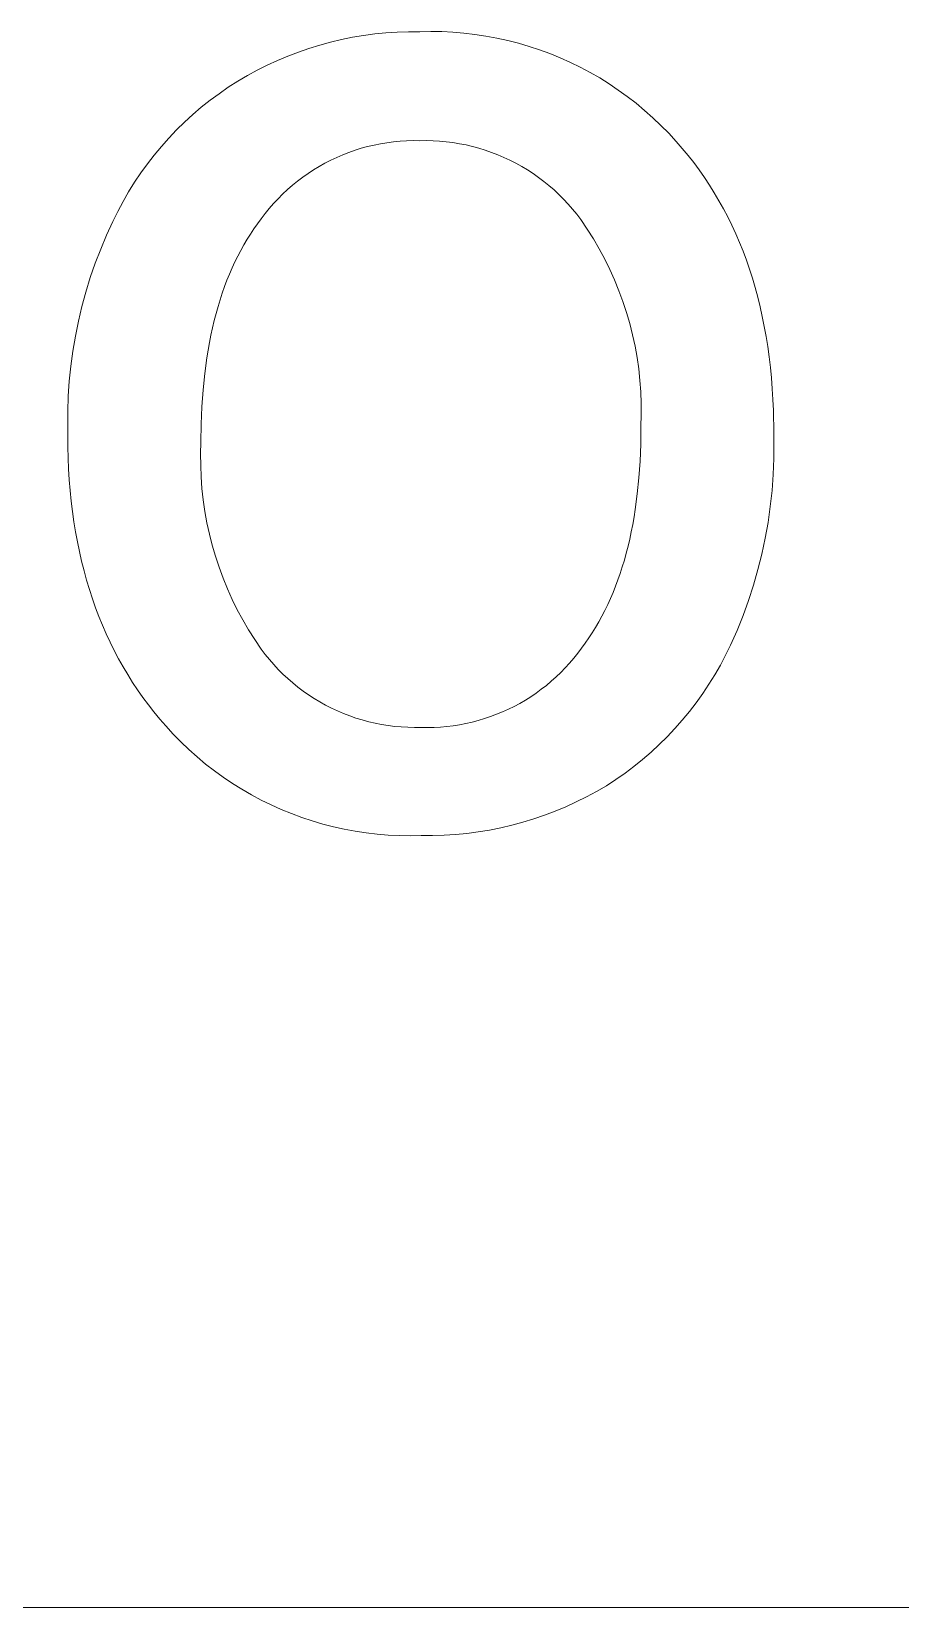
# Model space of a CAD drawing. Header units: millimetres. Extents: x -1421 to 3505, y -683 to 2759.
# Drawn here: x 2009.6 to 2048.4, y -407.4 to -337 of the extents above; entities that cross this region are included whole.
import ezdxf

# ---------------------------------------------------------------- set-up
doc = ezdxf.new("R2010")
doc.units = ezdxf.units.MM
doc.header["$MEASUREMENT"] = 0
doc.layers.add('Domyślny', color=7, linetype='Continuous', true_color=0x000000)

msp = doc.modelspace()

# ---------------------------------------------------------------- linework, layer by layer
at = {"layer": 'Domyślny', "color": 18, "lineweight": 15, "true_color": 0x000000}
for p, q in [((2022.467, -337.559), (2022.952, -337.427)), ((2022.952, -337.427), (2023.441, -337.312)), ((2023.441, -337.312), (2023.934, -337.212)), ((2023.934, -337.212), (2024.43, -337.129)), ((2024.43, -337.129), (2024.928, -337.063)), ((2024.928, -337.063), (2025.429, -337.014)), ((2025.429, -337.014), (2025.93, -336.981)), ((2025.93, -336.981), (2026.433, -336.965)), ((2026.433, -336.965), (2026.935, -336.965)), ((2026.935, -336.965), (2027.431, -336.956)), ((2027.431, -336.956), (2027.926, -336.962)), ((2027.926, -336.962), (2028.421, -336.986)), ((2028.421, -336.986), (2028.915, -337.027)), ((2028.915, -337.027), (2029.407, -337.084)), ((2029.407, -337.084), (2029.897, -337.158)), ((2029.897, -337.158), (2030.384, -337.248)), ((2030.384, -337.248), (2030.868, -337.355)), ((2030.868, -337.355), (2031.348, -337.479)), ((2031.348, -337.479), (2031.824, -337.618)), ((2020.579, -338.247), (2021.042, -338.051)), ((2021.042, -338.051), (2021.512, -337.872)), ((2021.512, -337.872), (2021.987, -337.708)), ((2021.987, -337.708), (2022.467, -337.559)), ((2031.824, -337.618), (2032.294, -337.774)), ((2032.294, -337.774), (2032.759, -337.945)), ((2032.759, -337.945), (2033.218, -338.132)), ((2033.218, -338.132), (2033.67, -338.335)), ((2019.232, -338.924), (2019.674, -338.684)), ((2019.674, -338.684), (2020.123, -338.458)), ((2020.123, -338.458), (2020.579, -338.247)), ((2033.67, -338.335), (2034.115, -338.553)), ((2034.115, -338.553), (2034.553, -338.786)), ((2034.553, -338.786), (2034.982, -339.033)), ((2017.966, -339.734), (2018.378, -339.45)), ((2018.378, -339.45), (2018.799, -339.18)), ((2018.799, -339.18), (2019.232, -338.924)), ((2034.982, -339.033), (2035.403, -339.295)), ((2035.403, -339.295), (2035.814, -339.571)), ((2035.814, -339.571), (2036.216, -339.861)), ((2017.173, -340.344), (2017.564, -340.032)), ((2017.564, -340.032), (2017.966, -339.734)), ((2036.216, -339.861), (2036.608, -340.164)), ((2036.608, -340.164), (2036.989, -340.481)), ((2016.066, -341.357), (2016.423, -341.007)), ((2016.423, -341.007), (2016.792, -340.669)), ((2016.792, -340.669), (2017.173, -340.344)), ((2036.989, -340.481), (2037.36, -340.81)), ((2037.36, -340.81), (2037.719, -341.151)), ((2015.72, -341.719), (2016.066, -341.357)), ((2037.719, -341.151), (2038.066, -341.505)), ((2038.066, -341.505), (2038.401, -341.87)), ((2015.068, -342.478), (2015.388, -342.093)), ((2015.388, -342.093), (2015.72, -341.719)), ((2023.769, -342.36), (2023.496, -342.467)), ((2024.046, -342.263), (2023.769, -342.36)), ((2024.326, -342.176), (2024.046, -342.263)), ((2024.609, -342.098), (2024.326, -342.176)), ((2024.895, -342.031), (2024.609, -342.098)), ((2025.183, -341.973), (2024.895, -342.031)), ((2025.472, -341.925), (2025.183, -341.973)), ((2025.763, -341.887), (2025.472, -341.925)), ((2026.055, -341.859), (2025.763, -341.887)), ((2026.348, -341.842), (2026.055, -341.859)), ((2026.642, -341.834), (2026.348, -341.842)), ((2026.935, -341.837), (2026.642, -341.834)), ((2027.233, -341.834), (2026.935, -341.837)), ((2027.531, -341.84), (2027.233, -341.834)), ((2027.828, -341.858), (2027.531, -341.84)), ((2028.125, -341.885), (2027.828, -341.858)), ((2028.42, -341.923), (2028.125, -341.885)), ((2028.714, -341.97), (2028.42, -341.923)), ((2029.007, -342.028), (2028.714, -341.97)), ((2029.296, -342.097), (2029.007, -342.028)), ((2029.584, -342.175), (2029.296, -342.097)), ((2029.868, -342.263), (2029.584, -342.175)), ((2030.15, -342.36), (2029.868, -342.263)), ((2030.428, -342.468), (2030.15, -342.36)), ((2038.401, -341.87), (2038.67, -342.179)), ((2038.67, -342.179), (2038.931, -342.495)), ((2014.469, -343.279), (2014.762, -342.874)), ((2014.762, -342.874), (2015.068, -342.478)), ((2022.443, -342.986), (2022.192, -343.138)), ((2022.699, -342.842), (2022.443, -342.986)), ((2022.96, -342.708), (2022.699, -342.842)), ((2023.226, -342.583), (2022.96, -342.708)), ((2023.496, -342.467), (2023.226, -342.583)), ((2030.702, -342.585), (2030.428, -342.468)), ((2030.971, -342.711), (2030.702, -342.585)), ((2031.237, -342.847), (2030.971, -342.711)), ((2031.497, -342.991), (2031.237, -342.847)), ((2031.752, -343.145), (2031.497, -342.991)), ((2038.931, -342.495), (2039.183, -342.816)), ((2039.183, -342.816), (2039.427, -343.145)), ((2013.926, -344.12), (2014.19, -343.695)), ((2014.19, -343.695), (2014.469, -343.279)), ((2021.245, -343.83), (2021.024, -344.023)), ((2021.473, -343.645), (2021.245, -343.83)), ((2021.707, -343.467), (2021.473, -343.645)), ((2021.947, -343.298), (2021.707, -343.467)), ((2022.192, -343.138), (2021.947, -343.298)), ((2032.002, -343.307), (2031.752, -343.145)), ((2032.246, -343.478), (2032.002, -343.307)), ((2032.484, -343.657), (2032.246, -343.478)), ((2032.715, -343.845), (2032.484, -343.657)), ((2039.427, -343.145), (2039.662, -343.479)), ((2039.662, -343.479), (2039.888, -343.82)), ((2039.888, -343.82), (2040.105, -344.167)), ((2013.676, -344.554), (2013.926, -344.12)), ((2020.603, -344.432), (2020.403, -344.646)), ((2020.81, -344.224), (2020.603, -344.432)), ((2021.024, -344.023), (2020.81, -344.224)), ((2032.94, -344.04), (2032.715, -343.845)), ((2033.158, -344.243), (2032.94, -344.04)), ((2033.369, -344.453), (2033.158, -344.243)), ((2033.573, -344.671), (2033.369, -344.453)), ((2040.105, -344.167), (2040.314, -344.521)), ((2040.314, -344.521), (2040.515, -344.881)), ((2013.222, -345.446), (2013.442, -344.996)), ((2013.442, -344.996), (2013.676, -344.554)), ((2020.026, -345.096), (2019.849, -345.331)), ((2020.21, -344.868), (2020.026, -345.096)), ((2020.403, -344.646), (2020.21, -344.868)), ((2033.768, -344.895), (2033.573, -344.671)), ((2033.956, -345.126), (2033.768, -344.895)), ((2034.136, -345.364), (2033.956, -345.126)), ((2040.515, -344.881), (2040.707, -345.247)), ((2012.939, -346.06), (2013.222, -345.446)), ((2019.524, -345.776), (2019.37, -346.008)), ((2019.684, -345.551), (2019.524, -345.776)), ((2019.849, -345.331), (2019.684, -345.551)), ((2034.426, -345.791), (2034.136, -345.364)), ((2034.701, -346.228), (2034.426, -345.791)), ((2040.707, -345.247), (2040.89, -345.62)), ((2040.89, -345.62), (2041.065, -345.999)), ((2012.676, -346.683), (2012.939, -346.06)), ((2019.076, -346.489), (2018.937, -346.739)), ((2019.22, -346.246), (2019.076, -346.489)), ((2019.37, -346.008), (2019.22, -346.246)), ((2034.961, -346.674), (2034.701, -346.228)), ((2041.065, -345.999), (2041.231, -346.384)), ((2041.231, -346.384), (2041.388, -346.776)), ((2012.212, -347.955), (2012.433, -347.315)), ((2012.433, -347.315), (2012.676, -346.683)), ((2018.675, -347.256), (2018.551, -347.524)), ((2018.803, -346.995), (2018.675, -347.256)), ((2018.937, -346.739), (2018.803, -346.995)), ((2035.205, -347.13), (2034.961, -346.674)), ((2035.433, -347.593), (2035.205, -347.13)), ((2041.388, -346.776), (2041.537, -347.174)), ((2041.537, -347.174), (2041.677, -347.578)), ((2012.012, -348.601), (2012.212, -347.955)), ((2018.433, -347.797), (2018.32, -348.076)), ((2018.551, -347.524), (2018.433, -347.797)), ((2035.645, -348.064), (2035.433, -347.593)), ((2041.677, -347.578), (2041.809, -347.989)), ((2041.809, -347.989), (2041.933, -348.406)), ((2011.834, -349.254), (2012.012, -348.601)), ((2018.11, -348.653), (2018.013, -348.95)), ((2018.212, -348.362), (2018.11, -348.653)), ((2018.32, -348.076), (2018.212, -348.362)), ((2035.84, -348.542), (2035.645, -348.064)), ((2036.018, -349.027), (2035.84, -348.542)), ((2041.933, -348.406), (2042.047, -348.829)), ((2011.678, -349.912), (2011.834, -349.254)), ((2017.921, -349.254), (2017.834, -349.563)), ((2018.013, -348.95), (2017.921, -349.254)), ((2036.18, -349.517), (2036.018, -349.027)), ((2042.047, -348.829), (2042.153, -349.259)), ((2042.153, -349.259), (2042.251, -349.695)), ((2011.543, -350.576), (2011.678, -349.912)), ((2017.752, -349.878), (2017.676, -350.199)), ((2017.834, -349.563), (2017.752, -349.878)), ((2036.324, -350.013), (2036.18, -349.517)), ((2036.451, -350.514), (2036.324, -350.013)), ((2042.251, -349.695), (2042.34, -350.137)), ((2042.34, -350.137), (2042.421, -350.586)), ((2011.431, -351.243), (2011.543, -350.576)), ((2017.539, -350.859), (2017.478, -351.198)), ((2017.605, -350.526), (2017.539, -350.859)), ((2017.676, -350.199), (2017.605, -350.526)), ((2036.56, -351.019), (2036.451, -350.514)), ((2042.421, -350.586), (2042.493, -351.041)), ((2011.341, -351.914), (2011.431, -351.243)), ((2017.423, -351.543), (2017.328, -352.251)), ((2017.478, -351.198), (2017.423, -351.543)), ((2036.652, -351.527), (2036.56, -351.019)), ((2036.725, -352.038), (2036.652, -351.527)), ((2042.493, -351.041), (2042.557, -351.503)), ((2042.557, -351.503), (2042.612, -351.97)), ((2011.273, -352.587), (2011.341, -351.914)), ((2017.328, -352.251), (2017.254, -352.982)), ((2036.782, -352.551), (2036.725, -352.038)), ((2042.612, -351.97), (2042.658, -352.444)), ((2011.228, -353.262), (2011.273, -352.587)), ((2017.254, -352.982), (2017.201, -353.738)), ((2036.82, -353.066), (2036.782, -352.551)), ((2042.658, -352.444), (2042.696, -352.925)), ((2042.696, -352.925), (2042.726, -353.412)), ((2011.205, -353.938), (2011.228, -353.262)), ((2036.84, -353.582), (2036.82, -353.066)), ((2036.842, -354.099), (2036.84, -353.582)), ((2042.726, -353.412), (2042.747, -353.905)), ((2011.205, -354.615), (2011.205, -353.938)), ((2017.201, -353.738), (2017.17, -354.517)), ((2036.826, -354.615), (2036.842, -354.099)), ((2042.747, -353.905), (2042.764, -354.91)), ((2011.205, -355.025), (2011.205, -354.615)), ((2011.209, -355.528), (2011.205, -355.025)), ((2017.17, -354.517), (2017.159, -355.32)), ((2036.816, -355.4), (2036.826, -354.615)), ((2042.764, -354.91), (2042.764, -355.32)), ((2011.222, -356.024), (2011.209, -355.528)), ((2017.159, -355.32), (2017.143, -355.836)), ((2036.785, -356.163), (2036.816, -355.4)), ((2042.764, -355.32), (2042.762, -356.04)), ((2011.244, -356.514), (2011.222, -356.024)), ((2017.143, -355.836), (2017.145, -356.353)), ((2017.145, -356.353), (2017.165, -356.869)), ((2036.734, -356.904), (2036.785, -356.163)), ((2042.762, -356.04), (2042.735, -356.759)), ((2011.274, -356.998), (2011.244, -356.514)), ((2011.313, -357.475), (2011.274, -356.998)), ((2017.165, -356.869), (2017.203, -357.384)), ((2036.663, -357.623), (2036.734, -356.904)), ((2042.735, -356.759), (2042.684, -357.476)), ((2011.36, -357.947), (2011.313, -357.475)), ((2017.203, -357.384), (2017.259, -357.897)), ((2017.259, -357.897), (2017.333, -358.409)), ((2036.57, -358.32), (2036.663, -357.623)), ((2042.684, -357.476), (2042.607, -358.192)), ((2011.416, -358.411), (2011.36, -357.947)), ((2011.481, -358.87), (2011.416, -358.411)), ((2017.333, -358.409), (2017.424, -358.917)), ((2036.516, -358.659), (2036.57, -358.32)), ((2042.607, -358.192), (2042.506, -358.904)), ((2011.554, -359.322), (2011.481, -358.87)), ((2011.636, -359.768), (2011.554, -359.322)), ((2017.424, -358.917), (2017.533, -359.422)), ((2036.323, -359.646), (2036.393, -359.323)), ((2036.393, -359.323), (2036.457, -358.994)), ((2036.457, -358.994), (2036.516, -358.659)), ((2042.506, -358.904), (2042.381, -359.612)), ((2011.726, -360.208), (2011.636, -359.768)), ((2017.533, -359.422), (2017.66, -359.922)), ((2017.66, -359.922), (2017.804, -360.418)), ((2036.168, -360.276), (2036.248, -359.964)), ((2036.248, -359.964), (2036.323, -359.646)), ((2042.381, -359.612), (2042.23, -360.316)), ((2011.825, -360.641), (2011.726, -360.208)), ((2011.933, -361.068), (2011.825, -360.641)), ((2017.804, -360.418), (2017.966, -360.909)), ((2035.992, -360.884), (2036.083, -360.583)), ((2036.083, -360.583), (2036.168, -360.276)), ((2042.23, -360.316), (2042.056, -361.014)), ((2012.049, -361.489), (2011.933, -361.068)), ((2017.966, -360.909), (2018.144, -361.394)), ((2018.144, -361.394), (2018.34, -361.872)), ((2035.796, -361.47), (2035.897, -361.18)), ((2035.897, -361.18), (2035.992, -360.884)), ((2042.056, -361.014), (2041.858, -361.706)), ((2012.173, -361.904), (2012.049, -361.489)), ((2012.306, -362.312), (2012.173, -361.904)), ((2018.34, -361.872), (2018.551, -362.343)), ((2035.461, -362.307), (2035.578, -362.033)), ((2035.578, -362.033), (2035.689, -361.754)), ((2035.689, -361.754), (2035.796, -361.47)), ((2041.858, -361.706), (2041.635, -362.39)), ((2012.447, -362.714), (2012.306, -362.312)), ((2012.597, -363.11), (2012.447, -362.714)), ((2018.551, -362.343), (2018.78, -362.806)), ((2018.78, -362.806), (2019.024, -363.261)), ((2035.078, -363.095), (2035.211, -362.838)), ((2035.211, -362.838), (2035.338, -362.575)), ((2035.338, -362.575), (2035.461, -362.307)), ((2041.635, -362.39), (2041.39, -363.066)), ((2012.756, -363.5), (2012.597, -363.11)), ((2012.923, -363.883), (2012.756, -363.5)), ((2019.024, -363.261), (2019.284, -363.707)), ((2034.797, -363.593), (2034.94, -363.347)), ((2034.94, -363.347), (2035.078, -363.095)), ((2041.39, -363.066), (2041.121, -363.733)), ((2013.098, -364.26), (2012.923, -363.883)), ((2013.282, -364.631), (2013.098, -364.26)), ((2019.284, -363.707), (2019.559, -364.144)), ((2019.559, -364.144), (2019.849, -364.572)), ((2034.334, -364.298), (2034.494, -364.068)), ((2034.494, -364.068), (2034.648, -363.833)), ((2034.648, -363.833), (2034.797, -363.593)), ((2041.121, -363.733), (2040.829, -364.391)), ((2013.475, -364.996), (2013.282, -364.631)), ((2019.849, -364.572), (2020.028, -364.807)), ((2020.028, -364.807), (2020.215, -365.036)), ((2033.819, -364.978), (2033.998, -364.753)), ((2033.998, -364.753), (2034.169, -364.522)), ((2034.169, -364.522), (2034.334, -364.298)), ((2040.61, -364.841), (2040.377, -365.282)), ((2040.829, -364.391), (2040.61, -364.841)), ((2013.675, -365.354), (2013.475, -364.996)), ((2013.885, -365.707), (2013.675, -365.354)), ((2020.215, -365.036), (2020.409, -365.259)), ((2020.409, -365.259), (2020.611, -365.475)), ((2020.611, -365.475), (2020.821, -365.684)), ((2033.032, -365.812), (2033.239, -365.614)), ((2033.239, -365.614), (2033.44, -365.408)), ((2033.44, -365.408), (2033.633, -365.196)), ((2033.633, -365.196), (2033.819, -364.978)), ((2040.377, -365.282), (2040.128, -365.716)), ((2014.102, -366.053), (2013.885, -365.707)), ((2014.328, -366.393), (2014.102, -366.053)), ((2020.821, -365.684), (2021.037, -365.885)), ((2021.037, -365.885), (2021.261, -366.079)), ((2021.261, -366.079), (2021.491, -366.265)), ((2021.491, -366.265), (2021.727, -366.443)), ((2032.139, -366.533), (2032.371, -366.364)), ((2032.371, -366.364), (2032.598, -366.188)), ((2032.598, -366.188), (2032.818, -366.004)), ((2032.818, -366.004), (2033.032, -365.812)), ((2039.866, -366.141), (2039.589, -366.557)), ((2040.128, -365.716), (2039.866, -366.141)), ((2014.563, -366.726), (2014.328, -366.393)), ((2014.806, -367.054), (2014.563, -366.726)), ((2015.057, -367.375), (2014.806, -367.054)), ((2021.727, -366.443), (2021.969, -366.612)), ((2021.969, -366.612), (2022.217, -366.773)), ((2022.217, -366.773), (2022.471, -366.925)), ((2022.471, -366.925), (2022.729, -367.069)), ((2022.729, -367.069), (2022.993, -367.203)), ((2031.157, -367.127), (2031.41, -366.991)), ((2031.41, -366.991), (2031.658, -366.847)), ((2031.658, -366.847), (2031.901, -366.694)), ((2031.901, -366.694), (2032.139, -366.533)), ((2039.298, -366.963), (2038.993, -367.359)), ((2039.589, -366.557), (2039.298, -366.963)), ((2015.317, -367.691), (2015.057, -367.375)), ((2015.585, -368), (2015.317, -367.691)), ((2022.993, -367.203), (2023.261, -367.328)), ((2023.261, -367.328), (2023.533, -367.444)), ((2023.533, -367.444), (2023.809, -367.55)), ((2023.809, -367.55), (2024.088, -367.647)), ((2024.088, -367.647), (2024.371, -367.734)), ((2024.371, -367.734), (2024.656, -367.811)), ((2029.279, -367.828), (2029.556, -367.756)), ((2029.556, -367.756), (2029.831, -367.674)), ((2029.831, -367.674), (2030.104, -367.582)), ((2030.104, -367.582), (2030.372, -367.482)), ((2030.372, -367.482), (2030.638, -367.372)), ((2030.638, -367.372), (2030.899, -367.254)), ((2030.899, -367.254), (2031.157, -367.127)), ((2038.675, -367.745), (2038.345, -368.12)), ((2038.993, -367.359), (2038.675, -367.745)), ((2015.918, -368.364), (2015.585, -368)), ((2016.263, -368.717), (2015.918, -368.364)), ((2024.656, -367.811), (2024.944, -367.878)), ((2024.944, -367.878), (2025.235, -367.936)), ((2025.235, -367.936), (2025.526, -367.983)), ((2025.526, -367.983), (2025.82, -368.02)), ((2025.82, -368.02), (2026.114, -368.046)), ((2026.114, -368.046), (2026.41, -368.063)), ((2026.41, -368.063), (2026.705, -368.069)), ((2026.705, -368.069), (2027.001, -368.065)), ((2027.001, -368.065), (2027.288, -368.07)), ((2027.288, -368.07), (2027.575, -368.064)), ((2027.575, -368.064), (2027.862, -368.049)), ((2027.862, -368.049), (2028.148, -368.024)), ((2028.148, -368.024), (2028.433, -367.99)), ((2028.433, -367.99), (2028.716, -367.945)), ((2028.716, -367.945), (2028.998, -367.892)), ((2028.998, -367.892), (2029.279, -367.828)), ((2038.001, -368.483), (2037.646, -368.834)), ((2038.345, -368.12), (2038.001, -368.483)), ((2016.62, -369.059), (2016.263, -368.717)), ((2016.988, -369.387), (2016.62, -369.059)), ((2037.279, -369.174), (2036.901, -369.5)), ((2037.646, -368.834), (2037.279, -369.174)), ((2017.367, -369.703), (2016.988, -369.387)), ((2017.757, -370.007), (2017.367, -369.703)), ((2036.512, -369.814), (2036.113, -370.114)), ((2036.901, -369.5), (2036.512, -369.814)), ((2018.157, -370.296), (2017.757, -370.007)), ((2018.567, -370.572), (2018.157, -370.296)), ((2018.986, -370.834), (2018.567, -370.572)), ((2035.703, -370.401), (2035.284, -370.673)), ((2036.113, -370.114), (2035.703, -370.401)), ((2019.413, -371.081), (2018.986, -370.834)), ((2019.848, -371.314), (2019.413, -371.081)), ((2034.392, -371.173), (2033.934, -371.4)), ((2034.843, -370.931), (2034.392, -371.173)), ((2035.284, -370.673), (2034.843, -370.931)), ((2020.292, -371.532), (2019.848, -371.314)), ((2020.742, -371.734), (2020.292, -371.532)), ((2021.199, -371.921), (2020.742, -371.734)), ((2021.662, -372.093), (2021.199, -371.921)), ((2032.519, -371.99), (2032.035, -372.156)), ((2032.997, -371.809), (2032.519, -371.99)), ((2033.469, -371.613), (2032.997, -371.809)), ((2033.934, -371.4), (2033.469, -371.613)), ((2022.13, -372.249), (2021.662, -372.093)), ((2022.604, -372.388), (2022.13, -372.249)), ((2023.082, -372.512), (2022.604, -372.388)), ((2023.564, -372.619), (2023.082, -372.512)), ((2024.05, -372.71), (2023.564, -372.619)), ((2024.538, -372.784), (2024.05, -372.71)), ((2030.054, -372.654), (2029.549, -372.738)), ((2030.555, -372.554), (2030.054, -372.654)), ((2031.053, -372.438), (2030.555, -372.554)), ((2031.546, -372.305), (2031.053, -372.438)), ((2032.035, -372.156), (2031.546, -372.305)), ((2025.028, -372.841), (2024.538, -372.784)), ((2025.52, -372.882), (2025.028, -372.841)), ((2026.014, -372.906), (2025.52, -372.882)), ((2026.507, -372.914), (2026.014, -372.906)), ((2027.001, -372.904), (2026.507, -372.914)), ((2027.512, -372.905), (2027.001, -372.904)), ((2028.023, -372.888), (2027.512, -372.905)), ((2028.533, -372.855), (2028.023, -372.888)), ((2029.042, -372.805), (2028.533, -372.855)), ((2029.549, -372.738), (2029.042, -372.805)), ((1643.607, -407.413), (3505.11, -407.413))]:
    msp.add_line(p, q, dxfattribs=at)

doc.saveas('drawing.dxf')
